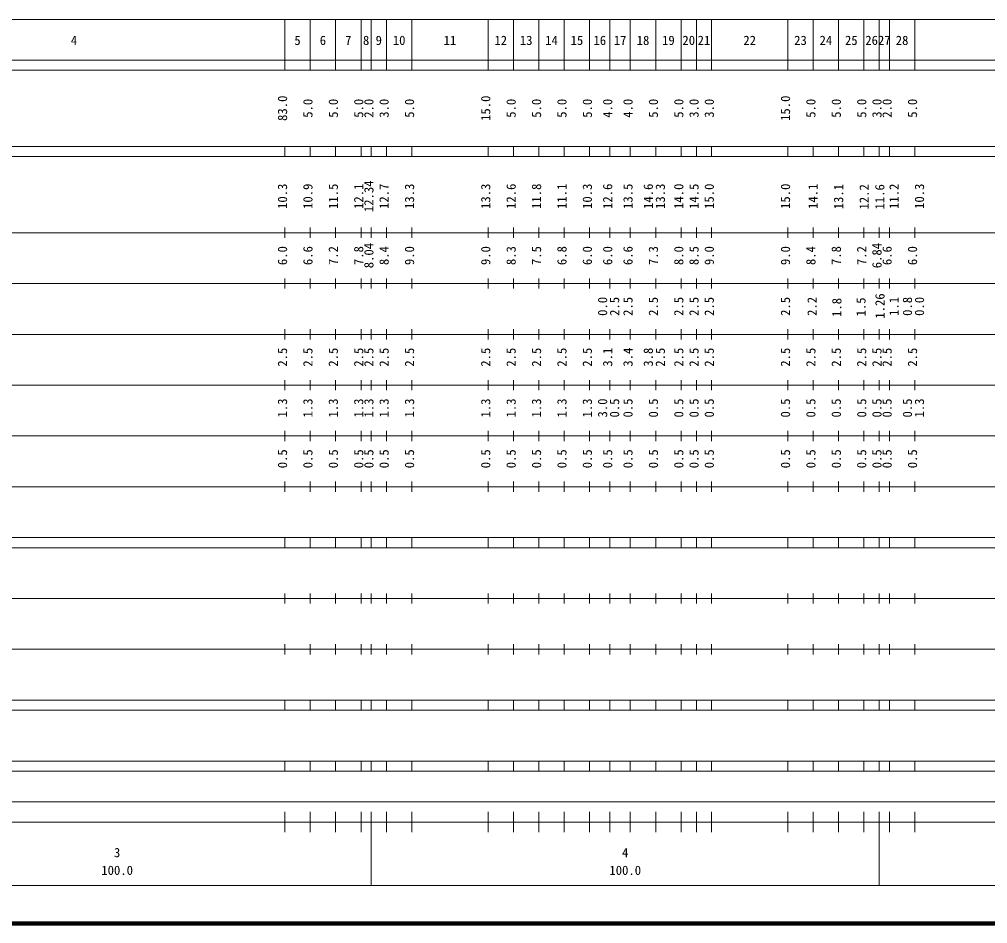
# Model space of a CAD drawing. Units: millimetres, scale not verified. Extents: x 40000 to 680000, y 20000 to 380000.
# Drawn here: x 298754 to 489336, y 20000 to 198000 of the extents above; entities that cross this region are included whole.
import ezdxf
from ezdxf.enums import TextEntityAlignment as Align

# ---------------------------------------------------------------- set-up
doc = ezdxf.new("R2010")
doc.units = ezdxf.units.MM
doc.header["$LTSCALE"] = 1000
doc.layers.add('M-TTL', color=2, linetype='Continuous', lineweight=140)
doc.layers.add('M-TTL-BAND', color=7, linetype='Continuous', lineweight=13)
doc.styles.add('ＭＳ ゴシック', font='')
doc.styles.get('ＭＳ ゴシック').set_extended_font_data('MS Gothic')

msp = doc.modelspace()

# ---------------------------------------------------------------- linework, layer by layer
at = {"layer": 'M-TTL'}
msp.add_line((40000, 20000), (680000, 20000), dxfattribs=at)
at = {"layer": 'M-TTL-BAND'}
for p, q in [((68000, 198000), (579000, 198000)), ((351000, 188000), (351000, 198000)), ((356000, 188000), (356000, 198000)), ((361000, 188000), (361000, 198000)), ((366000, 188000), (366000, 198000)), ((368000, 188000), (368000, 198000)), ((371000, 188000), (371000, 198000)), ((376000, 188000), (376000, 198000)), ((391000, 188000), (391000, 198000)), ((396000, 188000), (396000, 198000)), ((401000, 188000), (401000, 198000)), ((406000, 188000), (406000, 198000)), ((411000, 188000), (411000, 198000)), ((415000, 188000), (415000, 198000)), ((419000, 188000), (419000, 198000)), ((424000, 188000), (424000, 198000)), ((429000, 188000), (429000, 198000)), ((432000, 188000), (432000, 198000)), ((435000, 188000), (435000, 198000)), ((450000, 188000), (450000, 198000)), ((455000, 188000), (455000, 198000)), ((460000, 188000), (460000, 198000)), ((465000, 188000), (465000, 198000)), ((468000, 188000), (468000, 198000)), ((470000, 188000), (470000, 198000)), ((475000, 188000), (475000, 198000)), ((40000, 190000), (579000, 190000)), ((40000, 188000), (579000, 188000)), ((40000, 173000), (579000, 173000)), ((351000, 171000), (351000, 173000)), ((356000, 171000), (356000, 173000)), ((361000, 171000), (361000, 173000)), ((366000, 171000), (366000, 173000)), ((368000, 171000), (368000, 173000)), ((371000, 171000), (371000, 173000)), ((376000, 171000), (376000, 173000)), ((391000, 171000), (391000, 173000)), ((396000, 171000), (396000, 173000)), ((401000, 171000), (401000, 173000)), ((406000, 171000), (406000, 173000)), ((411000, 171000), (411000, 173000)), ((415000, 171000), (415000, 173000)), ((419000, 171000), (419000, 173000)), ((424000, 171000), (424000, 173000)), ((429000, 171000), (429000, 173000)), ((432000, 171000), (432000, 173000)), ((435000, 171000), (435000, 173000)), ((450000, 171000), (450000, 173000)), ((455000, 171000), (455000, 173000)), ((460000, 171000), (460000, 173000)), ((465000, 171000), (465000, 173000)), ((468000, 171000), (468000, 173000)), ((470000, 171000), (470000, 173000)), ((475000, 171000), (475000, 173000)), ((40000, 171000), (579000, 171000)), ((351000, 155000), (351000, 157000)), ((356000, 155000), (356000, 157000)), ((361000, 155000), (361000, 157000)), ((366000, 155000), (366000, 157000)), ((368000, 155000), (368000, 157000)), ((371000, 155000), (371000, 157000)), ((376000, 155000), (376000, 157000)), ((391000, 155000), (391000, 157000)), ((396000, 155000), (396000, 157000)), ((401000, 155000), (401000, 157000)), ((406000, 155000), (406000, 157000)), ((411000, 155000), (411000, 157000)), ((415000, 155000), (415000, 157000)), ((419000, 155000), (419000, 157000)), ((424000, 155000), (424000, 157000)), ((429000, 155000), (429000, 157000)), ((432000, 155000), (432000, 157000)), ((435000, 155000), (435000, 157000)), ((450000, 155000), (450000, 157000)), ((455000, 155000), (455000, 157000)), ((460000, 155000), (460000, 157000)), ((465000, 155000), (465000, 157000)), ((468000, 155000), (468000, 157000)), ((470000, 155000), (470000, 157000)), ((475000, 155000), (475000, 157000)), ((40000, 156000), (579000, 156000)), ((351000, 145000), (351000, 147000)), ((356000, 145000), (356000, 147000)), ((361000, 145000), (361000, 147000)), ((366000, 145000), (366000, 147000)), ((368000, 145000), (368000, 147000)), ((371000, 145000), (371000, 147000)), ((376000, 145000), (376000, 147000)), ((391000, 145000), (391000, 147000)), ((396000, 145000), (396000, 147000)), ((401000, 145000), (401000, 147000)), ((406000, 145000), (406000, 147000)), ((411000, 145000), (411000, 147000)), ((415000, 145000), (415000, 147000)), ((419000, 145000), (419000, 147000)), ((424000, 145000), (424000, 147000)), ((429000, 145000), (429000, 147000)), ((432000, 145000), (432000, 147000)), ((435000, 145000), (435000, 147000)), ((450000, 145000), (450000, 147000)), ((455000, 145000), (455000, 147000)), ((460000, 145000), (460000, 147000)), ((465000, 145000), (465000, 147000)), ((468000, 145000), (468000, 147000)), ((470000, 145000), (470000, 147000)), ((475000, 145000), (475000, 147000)), ((46000, 146000), (579000, 146000)), ((52000, 136000), (579000, 136000)), ((351000, 135000), (351000, 137000)), ((356000, 135000), (356000, 137000)), ((361000, 135000), (361000, 137000)), ((366000, 135000), (366000, 137000)), ((368000, 135000), (368000, 137000)), ((371000, 135000), (371000, 137000)), ((376000, 135000), (376000, 137000)), ((391000, 135000), (391000, 137000)), ((396000, 135000), (396000, 137000)), ((401000, 135000), (401000, 137000)), ((406000, 135000), (406000, 137000)), ((411000, 135000), (411000, 137000)), ((415000, 135000), (415000, 137000)), ((419000, 135000), (419000, 137000)), ((424000, 135000), (424000, 137000)), ((429000, 135000), (429000, 137000)), ((432000, 135000), (432000, 137000)), ((435000, 135000), (435000, 137000)), ((450000, 135000), (450000, 137000)), ((455000, 135000), (455000, 137000)), ((460000, 135000), (460000, 137000)), ((465000, 135000), (465000, 137000)), ((468000, 135000), (468000, 137000)), ((470000, 135000), (470000, 137000)), ((475000, 135000), (475000, 137000)), ((46000, 126000), (579000, 126000)), ((351000, 125000), (351000, 127000)), ((356000, 125000), (356000, 127000)), ((361000, 125000), (361000, 127000)), ((366000, 125000), (366000, 127000)), ((368000, 125000), (368000, 127000)), ((371000, 125000), (371000, 127000)), ((376000, 125000), (376000, 127000)), ((391000, 125000), (391000, 127000)), ((396000, 125000), (396000, 127000)), ((401000, 125000), (401000, 127000)), ((406000, 125000), (406000, 127000)), ((411000, 125000), (411000, 127000)), ((415000, 125000), (415000, 127000)), ((419000, 125000), (419000, 127000)), ((424000, 125000), (424000, 127000)), ((429000, 125000), (429000, 127000)), ((432000, 125000), (432000, 127000)), ((435000, 125000), (435000, 127000)), ((450000, 125000), (450000, 127000)), ((455000, 125000), (455000, 127000)), ((460000, 125000), (460000, 127000)), ((465000, 125000), (465000, 127000)), ((468000, 125000), (468000, 127000)), ((470000, 125000), (470000, 127000)), ((475000, 125000), (475000, 127000)), ((351000, 115000), (351000, 117000)), ((356000, 115000), (356000, 117000)), ((361000, 115000), (361000, 117000)), ((366000, 115000), (366000, 117000)), ((368000, 115000), (368000, 117000)), ((371000, 115000), (371000, 117000)), ((376000, 115000), (376000, 117000)), ((391000, 115000), (391000, 117000)), ((396000, 115000), (396000, 117000)), ((401000, 115000), (401000, 117000)), ((406000, 115000), (406000, 117000)), ((411000, 115000), (411000, 117000)), ((415000, 115000), (415000, 117000)), ((419000, 115000), (419000, 117000)), ((424000, 115000), (424000, 117000)), ((429000, 115000), (429000, 117000)), ((432000, 115000), (432000, 117000)), ((435000, 115000), (435000, 117000)), ((450000, 115000), (450000, 117000)), ((455000, 115000), (455000, 117000)), ((460000, 115000), (460000, 117000)), ((465000, 115000), (465000, 117000)), ((468000, 115000), (468000, 117000)), ((470000, 115000), (470000, 117000)), ((475000, 115000), (475000, 117000)), ((52000, 116000), (579000, 116000)), ((351000, 105000), (351000, 107000)), ((356000, 105000), (356000, 107000)), ((361000, 105000), (361000, 107000)), ((366000, 105000), (366000, 107000)), ((368000, 105000), (368000, 107000)), ((371000, 105000), (371000, 107000)), ((376000, 105000), (376000, 107000)), ((391000, 105000), (391000, 107000)), ((396000, 105000), (396000, 107000)), ((401000, 105000), (401000, 107000)), ((406000, 105000), (406000, 107000)), ((411000, 105000), (411000, 107000)), ((415000, 105000), (415000, 107000)), ((419000, 105000), (419000, 107000)), ((424000, 105000), (424000, 107000)), ((429000, 105000), (429000, 107000)), ((432000, 105000), (432000, 107000)), ((435000, 105000), (435000, 107000)), ((450000, 105000), (450000, 107000)), ((455000, 105000), (455000, 107000)), ((460000, 105000), (460000, 107000)), ((465000, 105000), (465000, 107000)), ((468000, 105000), (468000, 107000)), ((470000, 105000), (470000, 107000)), ((475000, 105000), (475000, 107000)), ((46000, 106000), (579000, 106000)), ((40000, 96000), (579000, 96000)), ((351000, 94000), (351000, 96000)), ((356000, 94000), (356000, 96000)), ((361000, 94000), (361000, 96000)), ((366000, 94000), (366000, 96000)), ((368000, 94000), (368000, 96000)), ((371000, 94000), (371000, 96000)), ((376000, 94000), (376000, 96000)), ((391000, 94000), (391000, 96000)), ((396000, 94000), (396000, 96000)), ((401000, 94000), (401000, 96000)), ((406000, 94000), (406000, 96000)), ((411000, 94000), (411000, 96000)), ((415000, 94000), (415000, 96000)), ((419000, 94000), (419000, 96000)), ((424000, 94000), (424000, 96000)), ((429000, 94000), (429000, 96000)), ((432000, 94000), (432000, 96000)), ((435000, 94000), (435000, 96000)), ((450000, 94000), (450000, 96000)), ((455000, 94000), (455000, 96000)), ((460000, 94000), (460000, 96000)), ((465000, 94000), (465000, 96000)), ((468000, 94000), (468000, 96000)), ((470000, 94000), (470000, 96000)), ((475000, 94000), (475000, 96000)), ((40000, 94000), (579000, 94000)), ((49000, 84000), (579000, 84000)), ((351000, 83000), (351000, 85000)), ((356000, 83000), (356000, 85000)), ((361000, 83000), (361000, 85000)), ((366000, 83000), (366000, 85000)), ((368000, 83000), (368000, 85000)), ((371000, 83000), (371000, 85000)), ((376000, 83000), (376000, 85000)), ((391000, 83000), (391000, 85000)), ((396000, 83000), (396000, 85000)), ((401000, 83000), (401000, 85000)), ((406000, 83000), (406000, 85000)), ((411000, 83000), (411000, 85000)), ((415000, 83000), (415000, 85000)), ((419000, 83000), (419000, 85000)), ((424000, 83000), (424000, 85000)), ((429000, 83000), (429000, 85000)), ((432000, 83000), (432000, 85000)), ((435000, 83000), (435000, 85000)), ((450000, 83000), (450000, 85000)), ((455000, 83000), (455000, 85000)), ((460000, 83000), (460000, 85000)), ((465000, 83000), (465000, 85000)), ((468000, 83000), (468000, 85000)), ((470000, 83000), (470000, 85000)), ((475000, 83000), (475000, 85000)), ((351000, 73000), (351000, 75000)), ((356000, 73000), (356000, 75000)), ((361000, 73000), (361000, 75000)), ((366000, 73000), (366000, 75000)), ((368000, 73000), (368000, 75000)), ((371000, 73000), (371000, 75000)), ((376000, 73000), (376000, 75000)), ((391000, 73000), (391000, 75000)), ((396000, 73000), (396000, 75000)), ((401000, 73000), (401000, 75000)), ((406000, 73000), (406000, 75000)), ((411000, 73000), (411000, 75000)), ((415000, 73000), (415000, 75000)), ((419000, 73000), (419000, 75000)), ((424000, 73000), (424000, 75000)), ((429000, 73000), (429000, 75000)), ((432000, 73000), (432000, 75000)), ((435000, 73000), (435000, 75000)), ((450000, 73000), (450000, 75000)), ((455000, 73000), (455000, 75000)), ((460000, 73000), (460000, 75000)), ((465000, 73000), (465000, 75000)), ((468000, 73000), (468000, 75000)), ((470000, 73000), (470000, 75000)), ((475000, 73000), (475000, 75000)), ((40000, 74000), (579000, 74000)), ((40000, 64000), (579000, 64000)), ((351000, 62000), (351000, 64000)), ((356000, 62000), (356000, 64000)), ((361000, 62000), (361000, 64000)), ((366000, 62000), (366000, 64000)), ((368000, 62000), (368000, 64000)), ((371000, 62000), (371000, 64000)), ((376000, 62000), (376000, 64000)), ((391000, 62000), (391000, 64000)), ((396000, 62000), (396000, 64000)), ((401000, 62000), (401000, 64000)), ((406000, 62000), (406000, 64000)), ((411000, 62000), (411000, 64000)), ((415000, 62000), (415000, 64000)), ((419000, 62000), (419000, 64000)), ((424000, 62000), (424000, 64000)), ((429000, 62000), (429000, 64000)), ((432000, 62000), (432000, 64000)), ((435000, 62000), (435000, 64000)), ((450000, 62000), (450000, 64000)), ((455000, 62000), (455000, 64000)), ((460000, 62000), (460000, 64000)), ((465000, 62000), (465000, 64000)), ((468000, 62000), (468000, 64000)), ((470000, 62000), (470000, 64000)), ((475000, 62000), (475000, 64000)), ((40000, 62000), (579000, 62000)), ((40000, 52000), (579000, 52000)), ((351000, 50000), (351000, 52000)), ((356000, 50000), (356000, 52000)), ((361000, 50000), (361000, 52000)), ((366000, 50000), (366000, 52000)), ((368000, 50000), (368000, 52000)), ((371000, 50000), (371000, 52000)), ((376000, 50000), (376000, 52000)), ((391000, 50000), (391000, 52000)), ((396000, 50000), (396000, 52000)), ((401000, 50000), (401000, 52000)), ((406000, 50000), (406000, 52000)), ((411000, 50000), (411000, 52000)), ((415000, 50000), (415000, 52000)), ((419000, 50000), (419000, 52000)), ((424000, 50000), (424000, 52000)), ((429000, 50000), (429000, 52000)), ((432000, 50000), (432000, 52000)), ((435000, 50000), (435000, 52000)), ((450000, 50000), (450000, 52000)), ((455000, 50000), (455000, 52000)), ((460000, 50000), (460000, 52000)), ((465000, 50000), (465000, 52000)), ((468000, 50000), (468000, 52000)), ((470000, 50000), (470000, 52000)), ((475000, 50000), (475000, 52000)), ((40000, 50000), (579000, 50000)), ((71000, 44000), (565000, 44000)), ((351000, 38000), (351000, 42000)), ((356000, 38000), (356000, 42000)), ((361000, 38000), (361000, 42000)), ((366000, 38000), (366000, 42000)), ((368000, 27500), (368000, 42000)), ((371000, 38000), (371000, 42000)), ((376000, 38000), (376000, 42000)), ((391000, 38000), (391000, 42000)), ((396000, 38000), (396000, 42000)), ((401000, 38000), (401000, 42000)), ((406000, 38000), (406000, 42000)), ((411000, 38000), (411000, 42000)), ((415000, 38000), (415000, 42000)), ((419000, 38000), (419000, 42000)), ((424000, 38000), (424000, 42000)), ((429000, 38000), (429000, 42000)), ((432000, 38000), (432000, 42000)), ((435000, 38000), (435000, 42000)), ((450000, 38000), (450000, 42000)), ((455000, 38000), (455000, 42000)), ((460000, 38000), (460000, 42000)), ((465000, 38000), (465000, 42000)), ((468000, 27500), (468000, 42000)), ((470000, 38000), (470000, 42000)), ((475000, 38000), (475000, 42000)), ((40000, 40000), (579000, 40000)), ((68000, 27500), (579000, 27500))]:
    msp.add_line(p, q, dxfattribs=at)

# ---------------------------------------------------------------- texts
at = {"layer": 'M-TTL-BAND', "style": 'ＭＳ ゴシック'}
for s, p in [('4', (309500, 192405)), ('5', (353500, 192405)), ('6', (358500, 192405)), ('7', (363500, 192405)), ('8', (367000, 192405)), ('9', (369500, 192405)), ('10', (373500, 192405)), ('11', (383500, 192405)), ('12', (393500, 192405)), ('13', (398500, 192405)), ('14', (403500, 192405)), ('15', (408500, 192405)), ('16', (413000, 192405)), ('17', (417000, 192405)), ('18', (421500, 192405)), ('19', (426500, 192405)), ('20', (430500, 192405)), ('21', (433500, 192405)), ('22', (442500, 192405)), ('23', (452500, 192405)), ('24', (457500, 192405)), ('25', (462500, 192405)), ('26', (466500, 192405)), ('27', (469000, 192405)), ('28', (472500, 192405)), ('3', (318000, 32523)), ('4', (418000, 32523)), ('100.0', (318000, 29033)), ('100.0', (418000, 29033))]:
    msp.add_text(s, height=1833, dxfattribs=at).set_placement(p, align=Align.BOTTOM_CENTER)
for s, p in [('83.0', (352000, 180500)), ('5.0', (357000, 180500)), ('5.0', (362000, 180500)), ('5.0', (367000, 180500)), ('2.0', (369000, 180500)), ('3.0', (372000, 180500)), ('5.0', (377000, 180500)), ('15.0', (392000, 180500)), ('5.0', (397000, 180500)), ('5.0', (402000, 180500)), ('5.0', (407000, 180500)), ('5.0', (412000, 180500)), ('4.0', (416000, 180500)), ('4.0', (420000, 180500)), ('5.0', (425000, 180500)), ('5.0', (430000, 180500)), ('3.0', (433000, 180500)), ('3.0', (436000, 180500)), ('15.0', (451000, 180500)), ('5.0', (456000, 180500)), ('5.0', (461000, 180500)), ('5.0', (466000, 180500)), ('3.0', (469000, 180500)), ('2.0', (471000, 180500)), ('5.0', (476000, 180500)), ('12.34', (369000, 163174)), ('10.3', (352000, 163174)), ('10.9', (357000, 163174)), ('11.5', (362000, 163174)), ('12.1', (367000, 163174)), ('12.7', (372000, 163174)), ('13.3', (377000, 163174)), ('13.3', (392000, 163174)), ('12.6', (397000, 163174)), ('11.8', (402000, 163174)), ('11.1', (407000, 163174)), ('10.3', (412000, 163174)), ('12.6', (416000, 163174)), ('13.5', (420000, 163174)), ('14.6', (424000, 163174)), ('13.3', (426370, 163174)), ('14.0', (430000, 163174)), ('14.5', (433000, 163174)), ('15.0', (436000, 163174)), ('15.0', (451000, 163174)), ('14.1', (456408, 163174)), ('13.1', (461455, 163104)), ('12.2', (466490, 163068)), ('11.6', (469560, 163068)), ('11.2', (472370, 163174)), ('10.3', (477370, 163174)), ('6.0', (352000, 151500)), ('6.6', (357000, 151500)), ('7.2', (362000, 151500)), ('7.8', (367000, 151500)), ('8.04', (369000, 151500)), ('8.4', (372000, 151500)), ('9.0', (377000, 151500)), ('9.0', (392000, 151500)), ('8.3', (397000, 151500)), ('7.5', (402000, 151500)), ('6.8', (407000, 151500)), ('6.0', (412000, 151500)), ('6.0', (416000, 151500)), ('6.6', (420000, 151500)), ('7.3', (425000, 151500)), ('8.0', (430000, 151500)), ('8.5', (433000, 151500)), ('9.0', (436000, 151500)), ('9.0', (451000, 151500)), ('8.4', (456000, 151500)), ('7.8', (461000, 151500)), ('7.2', (466000, 151500)), ('6.84', (469000, 151500)), ('6.6', (471000, 151500)), ('6.0', (476000, 151500)), ('0.0', (415000, 141500)), ('2.5', (417370, 141500)), ('2.5', (420000, 141500)), ('2.5', (425000, 141500)), ('2.5', (430000, 141500)), ('2.5', (433000, 141500)), ('2.5', (436000, 141500)), ('2.5', (451000, 141500)), ('2.2', (456244, 141500)), ('1.8', (461103, 141289)), ('1.5', (465857, 141394)), ('1.26', (469596, 141570)), ('1.1', (472370, 141500)), ('0.8', (475000, 141500)), ('0.0', (477370, 141500)), ('2.5', (352000, 131500)), ('2.5', (357000, 131500)), ('2.5', (362000, 131500)), ('2.5', (367000, 131500)), ('2.5', (369000, 131500)), ('2.5', (372000, 131500)), ('2.5', (377000, 131500)), ('2.5', (392000, 131500)), ('2.5', (397000, 131500)), ('2.5', (402000, 131500)), ('2.5', (407000, 131500)), ('2.5', (412000, 131500)), ('3.1', (416000, 131500)), ('3.4', (420000, 131500)), ('3.8', (424000, 131500)), ('2.5', (426370, 131500)), ('2.5', (430000, 131500)), ('2.5', (433000, 131500)), ('2.5', (436000, 131500)), ('2.5', (451000, 131500)), ('2.5', (456000, 131500)), ('2.5', (461000, 131500)), ('2.5', (466000, 131500)), ('2.5', (469000, 131500)), ('2.5', (471000, 131500)), ('2.5', (476000, 131500)), ('1.3', (352000, 121500)), ('1.3', (357000, 121500)), ('1.3', (362000, 121500)), ('1.3', (367000, 121500)), ('1.3', (369000, 121500)), ('1.3', (372000, 121500)), ('1.3', (377000, 121500)), ('1.3', (392000, 121500)), ('1.3', (397000, 121500)), ('1.3', (402000, 121500)), ('1.3', (407000, 121500)), ('1.3', (412000, 121500)), ('3.0', (415000, 121500)), ('0.5', (417370, 121500)), ('0.5', (420000, 121500)), ('0.5', (425000, 121500)), ('0.5', (430000, 121500)), ('0.5', (433000, 121500)), ('0.5', (436000, 121500)), ('0.5', (451000, 121500)), ('0.5', (456000, 121500)), ('0.5', (461000, 121500)), ('0.5', (466000, 121500)), ('0.5', (469000, 121500)), ('0.5', (471000, 121500)), ('0.5', (475000, 121500)), ('1.3', (477370, 121500)), ('0.5', (352000, 111500)), ('0.5', (357000, 111500)), ('0.5', (362000, 111500)), ('0.5', (367000, 111500)), ('0.5', (369000, 111500)), ('0.5', (372000, 111500)), ('0.5', (377000, 111500)), ('0.5', (392000, 111500)), ('0.5', (397000, 111500)), ('0.5', (402000, 111500)), ('0.5', (407000, 111500)), ('0.5', (412000, 111500)), ('0.5', (416000, 111500)), ('0.5', (420000, 111500)), ('0.5', (425000, 111500)), ('0.5', (430000, 111500)), ('0.5', (433000, 111500)), ('0.5', (436000, 111500)), ('0.5', (451000, 111500)), ('0.5', (456000, 111500)), ('0.5', (461000, 111500)), ('0.5', (466000, 111500)), ('0.5', (469000, 111500)), ('0.5', (471000, 111500)), ('0.5', (476000, 111500))]:
    msp.add_text(s, height=1833, rotation=90, dxfattribs=at).set_placement(p, align=Align.BOTTOM_CENTER)

doc.saveas('drawing.dxf')
